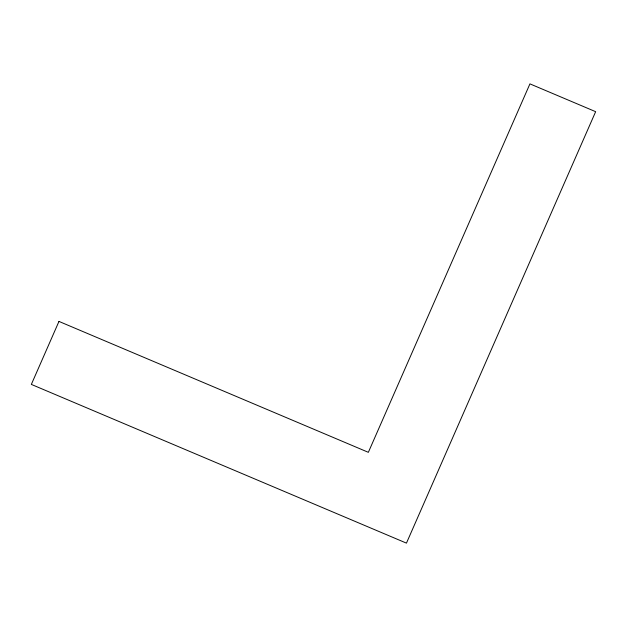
<?xml version="1.0" encoding="UTF-8"?>
<svg xmlns="http://www.w3.org/2000/svg" width="627" height="627" viewBox="0 0 627 627"><rect width="100%" height="100%" fill="white"/><g stroke="black" fill="none" stroke-linecap="round" stroke-linejoin="round"><path stroke-width="0.94" d="M58.969 321.416L31.35 384.406L406.453 543.131L595.65 111.677L529.933 83.869L368.355 452.326L58.969 321.416"/></g></svg>
